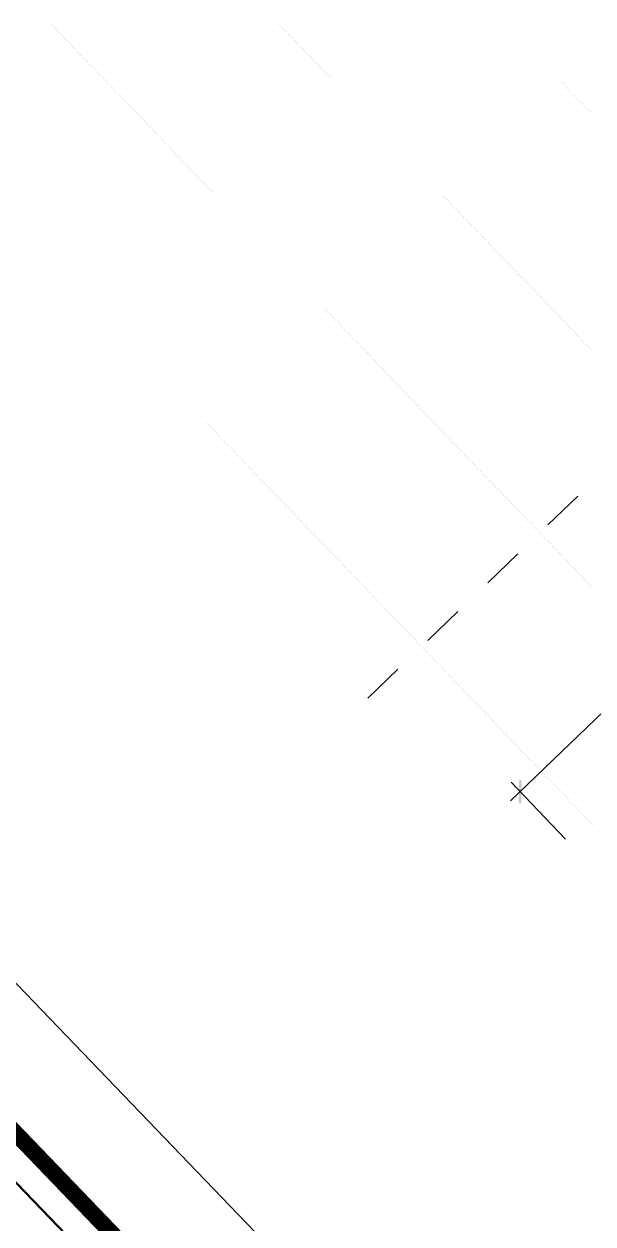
# Model space of a CAD drawing. Header units: metres. Extents: x 2687650.8 to 2687727.1, y 1234407.3 to 1234484.3.
# Drawn here: x 2687688.08 to 2687691.55, y 1234454.5 to 1234461.82 of the extents above; entities that cross this region are included whole.
import ezdxf

# ---------------------------------------------------------------- set-up
doc = ezdxf.new("R2010")
doc.units = ezdxf.units.M
for name, color, linetype in [('PDF_0', 7, 'Continuous'), ('PDF_A__BEML', 7, 'Continuous'), ('PDF_AV_01611-Parzelle', 7, 'Continuous'), ('PDF_E_BETON', 7, 'Continuous'), ('PDF_Ebene 2', 7, 'Continuous')]:
    doc.layers.add(name, color=color, linetype=linetype)
for name, color, linetype, true_color in [('PDF_060-Kataster_Hauptinfo.060', 7, 'Continuous', 0x7f7f7f), ('PDF_062_Bauten.062 Bauteilschraffuren', 7, 'Continuous', 0x7f7f7f), ('PDF__Parzellengrenze', 7, 'Continuous', 0x7f7f7f)]:
    doc.layers.add(name, color=color, linetype=linetype, true_color=true_color)

# ---------------------------------------------------------------- blocks, each defined once
blk = doc.blocks.new('A$C1c84ec86')
at = {"layer": 'PDF_0', "transparency": 33554559}
blk.add_hatch(color=256, dxfattribs=at).paths.add_polyline_path([(2520.15, 3173.57), (2519.09, 3172.52), (2529.04, 3162.57), (2530.1, 3163.63)])
at = {"layer": 'PDF_060-Kataster_Hauptinfo.060', "lineweight": 18}
blk.add_lwpolyline([(2574.76, 2801.88), (1044.17, 2801.88)], dxfattribs=at)
at = {"layer": 'PDF_062_Bauten.062 Bauteilschraffuren', "lineweight": 18}
blk.add_lwpolyline([(3332.75, 2138.08), (3333.6, 2121.57), (3358.36, 1523.6), (3376.14, 1092.22), (3376.35, 1092.22), (3414.46, 173.57), (465.04, 388.84), (483.03, 548.65), (515.84, 1009.24), (643.69, 2809.29), (760.11, 2801.88), (1044.17, 2801.88), (2574.76, 2801.88)], dxfattribs=at)
at = {"layer": 'PDF__Parzellengrenze', "lineweight": 18}
for points in [[(2418.97, 3331.06), (2418.97, 3331.06)], [(2418.97, 3292.96), (2418.97, 3318.36)], [(2418.97, 3280.26), (2418.97, 3280.26)], [(2418.97, 3242.16), (2418.97, 3267.56)], [(2418.97, 3229.46), (2418.97, 3229.46)], [(2418.97, 3191.35), (2418.97, 3216.76)], [(2418.97, 3178.65), (2418.97, 3178.65)], [(2418.97, 3140.55), (2418.97, 3165.95)]]:
    blk.add_lwpolyline(points, dxfattribs=at)
at = {"layer": 'PDF_A__BEML', "lineweight": 25}
for points in [[(2524.59, 3160.03), (2524.59, 3426.1)], [(2564.6, 3168.07), (2516.55, 3168.07)]]:
    blk.add_lwpolyline(points, dxfattribs=at)
at = {"layer": 'PDF_AV_01611-Parzelle', "lineweight": 0}
blk.add_lwpolyline([(2615.61, 2801.88, 9.95, 9.95, 0), (759.9, 2801.78, 9.95, 9.95, 0)], format="xyseb", dxfattribs=at)
at = {"layer": 'PDF_E_BETON', "lineweight": 18}
blk.add_lwpolyline([(659.99, 2865.38), (2670.43, 2865.38)], dxfattribs=at)
at = {"layer": 'PDF_E_BETON', "lineweight": 50}
blk.add_lwpolyline([(645.59, 2594.66), (645.59, 2781.14), (2584.5, 2781.14), (2583.23, 2589.79)], dxfattribs=at)
at = {"layer": 'PDF_Ebene 2', "lineweight": 20}
for points in [[(2230.37, 3486.21), (2230.37, 3486.21)], [(2231.43, 3486.21), (2231.43, 3486.21)], [(2232.49, 3486.21), (2232.49, 3486.21)], [(2233.55, 3486.21), (2233.55, 3486.21)], [(2234.39, 3486.21), (2234.39, 3486.21)], [(2235.45, 3486.21), (2235.45, 3486.21)], [(2236.51, 3486.21), (2236.51, 3486.21)], [(2237.36, 3486.21), (2237.36, 3486.21)], [(2238.41, 3486.21), (2238.41, 3486.21)], [(2239.47, 3486.21), (2239.47, 3486.21)], [(2240.53, 3486.21), (2240.53, 3486.21)], [(2241.38, 3486.21), (2241.38, 3486.21)], [(2242.44, 3486.21), (2242.44, 3486.21)], [(2243.49, 3486.21), (2243.49, 3486.21)], [(2244.55, 3486.21), (2244.55, 3486.21)], [(2245.4, 3486.21), (2245.4, 3486.21)], [(2246.46, 3486.21), (2246.46, 3486.21)], [(2247.52, 3486.21), (2247.52, 3486.21)], [(2248.36, 3486.21), (2248.36, 3486.21)], [(2249.42, 3486.21), (2249.42, 3486.21)], [(2250.48, 3486.21), (2250.48, 3486.21)], [(2251.54, 3486.21), (2251.54, 3486.21)], [(2252.38, 3486.21), (2252.38, 3486.21)], [(2253.44, 3486.21), (2253.44, 3486.21)], [(2254.5, 3486.21), (2254.5, 3486.21)], [(2255.35, 3486.21), (2255.35, 3486.21)], [(2256.41, 3486.21), (2256.41, 3486.21)], [(2257.46, 3486.21), (2257.46, 3486.21)], [(2085.8, 3386.3), (2085.8, 3386.3)], [(2086.65, 3386.3), (2086.65, 3386.3)], [(2087.71, 3386.3), (2087.71, 3386.3)], [(2088.76, 3386.3), (2088.76, 3386.3)], [(2089.61, 3386.3), (2089.61, 3386.3)], [(2090.67, 3386.3), (2090.67, 3386.3)], [(2091.73, 3386.3), (2091.73, 3386.3)], [(2092.79, 3386.3), (2092.79, 3386.3)], [(2093.63, 3386.3), (2093.63, 3386.3)], [(2094.69, 3386.3), (2094.69, 3386.3)], [(2095.75, 3386.3), (2095.75, 3386.3)], [(2096.81, 3386.3), (2096.81, 3386.3)], [(2097.65, 3386.3), (2097.65, 3386.3)], [(2098.71, 3386.3), (2098.71, 3386.3)], [(2099.77, 3386.3), (2099.77, 3386.3)], [(2100.62, 3386.3), (2100.62, 3386.3)], [(2101.68, 3386.3), (2101.68, 3386.3)], [(2102.73, 3386.3), (2102.73, 3386.3)], [(2103.79, 3386.3), (2103.79, 3386.3)], [(2104.64, 3386.3), (2104.64, 3386.3)], [(2105.7, 3386.3), (2105.7, 3386.3)], [(2106.76, 3386.3), (2106.76, 3386.3)], [(2107.6, 3386.3), (2107.6, 3386.3)], [(2108.66, 3386.3), (2108.66, 3386.3)], [(2109.72, 3386.3), (2109.72, 3386.3)], [(2110.78, 3386.3), (2110.78, 3386.3)], [(2111.62, 3386.3), (2111.62, 3386.3)], [(2112.68, 3386.3), (2112.68, 3386.3)], [(2113.74, 3386.3), (2113.74, 3386.3)], [(2114.8, 3386.3), (2114.8, 3386.3)], [(2115.65, 3386.3), (2115.65, 3386.3)], [(2116.7, 3386.3), (2116.7, 3386.3)], [(2117.76, 3386.3), (2117.76, 3386.3)], [(2118.61, 3386.3), (2118.61, 3386.3)], [(2119.67, 3386.3), (2119.67, 3386.3)], [(2120.73, 3386.3), (2120.73, 3386.3)], [(2121.78, 3386.3), (2121.78, 3386.3)], [(2122.63, 3386.3), (2122.63, 3386.3)], [(2123.69, 3386.3), (2123.69, 3386.3)], [(2124.75, 3386.3), (2124.75, 3386.3)], [(2125.81, 3386.3), (2125.81, 3386.3)], [(2126.65, 3386.3), (2126.65, 3386.3)], [(2127.71, 3386.3), (2127.71, 3386.3)], [(2128.77, 3386.3), (2128.77, 3386.3)], [(2129.62, 3386.3), (2129.62, 3386.3)], [(2130.67, 3386.3), (2130.67, 3386.3)], [(2230.37, 3386.09), (2230.37, 3386.09)], [(2231.43, 3386.09), (2231.43, 3386.09)], [(2232.49, 3386.09), (2232.49, 3386.09)], [(2233.55, 3386.09), (2233.55, 3386.09)], [(2234.39, 3386.09), (2234.39, 3386.09)], [(2235.45, 3386.09), (2235.45, 3386.09)], [(2236.51, 3386.09), (2236.51, 3386.09)], [(2237.36, 3386.09), (2237.36, 3386.09)], [(2238.41, 3386.09), (2238.41, 3386.09)], [(2239.47, 3386.09), (2239.47, 3386.09)], [(2240.53, 3386.09), (2240.53, 3386.09)], [(2241.38, 3386.09), (2241.38, 3386.09)], [(2242.44, 3386.09), (2242.44, 3386.09)], [(2243.49, 3386.09), (2243.49, 3386.09)], [(2244.55, 3386.09), (2244.55, 3386.09)], [(2245.4, 3386.09), (2245.4, 3386.09)], [(2246.46, 3386.09), (2246.46, 3386.09)], [(2247.52, 3386.09), (2247.52, 3386.09)], [(2248.36, 3386.09), (2248.36, 3386.09)], [(2249.42, 3386.09), (2249.42, 3386.09)], [(2250.48, 3386.09), (2250.48, 3386.09)], [(2251.54, 3386.09), (2251.54, 3386.09)], [(2252.38, 3386.09), (2252.38, 3386.09)], [(2253.44, 3386.09), (2253.44, 3386.09)], [(2254.5, 3386.09), (2254.5, 3386.09)], [(2255.35, 3386.09), (2255.35, 3386.09)], [(2256.41, 3386.09), (2256.41, 3386.09)], [(2257.46, 3386.09), (2257.46, 3386.09)], [(2258.52, 3386.09), (2258.52, 3386.09)], [(2259.37, 3386.09), (2259.37, 3386.09)], [(2260.43, 3386.09), (2260.43, 3386.09)], [(2261.49, 3386.09), (2261.49, 3386.09)], [(2262.54, 3386.09), (2262.54, 3386.09)], [(2263.39, 3386.09), (2263.39, 3386.09)], [(2264.45, 3386.09), (2264.45, 3386.09)], [(2265.51, 3386.09), (2265.51, 3386.09)], [(2266.35, 3386.09), (2266.35, 3386.09)], [(2267.41, 3386.09), (2267.41, 3386.09)], [(2268.47, 3386.09), (2268.47, 3386.09)], [(2269.53, 3386.09), (2269.53, 3386.09)], [(2270.38, 3386.09), (2270.38, 3386.09)], [(2271.44, 3386.09), (2271.44, 3386.09)], [(2272.49, 3386.09), (2272.49, 3386.09)], [(2273.55, 3386.09), (2273.55, 3386.09)], [(2274.4, 3386.09), (2274.4, 3386.09)], [(2275.46, 3386.09), (2275.46, 3386.09)], [(2276.52, 3386.09), (2276.52, 3386.09)], [(2277.36, 3386.09), (2277.36, 3386.09)], [(2278.42, 3386.09), (2278.42, 3386.09)], [(2279.48, 3386.09), (2279.48, 3386.09)], [(2280.54, 3386.09), (2280.54, 3386.09)], [(2281.38, 3386.09), (2281.38, 3386.09)], [(2282.44, 3386.09), (2282.44, 3386.09)], [(2283.5, 3386.09), (2283.5, 3386.09)], [(2284.56, 3386.09), (2284.56, 3386.09)], [(2285.41, 3386.09), (2285.41, 3386.09)], [(2286.46, 3386.09), (2286.46, 3386.09)], [(2287.52, 3386.09), (2287.52, 3386.09)], [(2288.37, 3386.09), (2288.37, 3386.09)], [(2289.43, 3386.09), (2289.43, 3386.09)], [(2290.49, 3386.09), (2290.49, 3386.09)], [(2291.54, 3386.09), (2291.54, 3386.09)], [(2292.39, 3386.09), (2292.39, 3386.09)], [(2293.45, 3386.09), (2293.45, 3386.09)], [(2294.51, 3386.09), (2294.51, 3386.09)], [(2295.57, 3386.09), (2295.57, 3386.09)], [(2296.41, 3386.09), (2296.41, 3386.09)], [(2297.47, 3386.09), (2297.47, 3386.09)], [(2298.53, 3386.09), (2298.53, 3386.09)], [(2299.38, 3386.09), (2299.38, 3386.09)], [(2300.43, 3386.09), (2300.43, 3386.09)], [(2301.49, 3386.09), (2301.49, 3386.09)], [(2302.55, 3386.09), (2302.55, 3386.09)], [(2303.4, 3386.09), (2303.4, 3386.09)], [(2304.46, 3386.09), (2304.46, 3386.09)], [(2305.51, 3386.09), (2305.51, 3386.09)], [(2306.57, 3386.09), (2306.57, 3386.09)], [(2307.42, 3386.09), (2307.42, 3386.09)], [(2308.48, 3386.09), (2308.48, 3386.09)], [(2309.54, 3386.09), (2309.54, 3386.09)], [(2310.38, 3386.09), (2310.38, 3386.09)], [(2311.44, 3386.09), (2311.44, 3386.09)], [(2312.5, 3386.09), (2312.5, 3386.09)], [(2313.56, 3386.09), (2313.56, 3386.09)], [(2314.4, 3386.09), (2314.4, 3386.09)], [(2315.46, 3386.09), (2315.46, 3386.09)], [(2316.52, 3386.09), (2316.52, 3386.09)], [(2317.37, 3386.09), (2317.37, 3386.09)], [(2318.43, 3386.09), (2318.43, 3386.09)], [(2319.48, 3386.09), (2319.48, 3386.09)], [(2320.54, 3386.09), (2320.54, 3386.09)], [(2321.39, 3386.09), (2321.39, 3386.09)], [(2322.45, 3386.09), (2322.45, 3386.09)], [(2323.51, 3386.09), (2323.51, 3386.09)], [(2324.56, 3386.09), (2324.56, 3386.09)], [(2325.41, 3386.09), (2325.41, 3386.09)], [(2326.47, 3386.09), (2326.47, 3386.09)], [(2327.53, 3386.09), (2327.53, 3386.09)], [(2328.37, 3386.09), (2328.37, 3386.09)], [(2329.43, 3386.09), (2329.43, 3386.09)], [(2330.49, 3386.09), (2330.49, 3386.09)], [(2331.55, 3386.09), (2331.55, 3386.09)], [(2332.4, 3386.09), (2332.4, 3386.09)], [(2333.45, 3386.09), (2333.45, 3386.09)], [(2334.51, 3386.09), (2334.51, 3386.09)], [(2335.57, 3386.09), (2335.57, 3386.09)], [(2336.42, 3386.09), (2336.42, 3386.09)], [(2337.48, 3386.09), (2337.48, 3386.09)], [(2338.53, 3386.09), (2338.53, 3386.09)], [(2339.38, 3386.09), (2339.38, 3386.09)], [(2340.44, 3386.09), (2340.44, 3386.09)], [(2341.5, 3386.09), (2341.5, 3386.09)], [(2342.56, 3386.09), (2342.56, 3386.09)], [(2343.4, 3386.09), (2343.4, 3386.09)], [(2344.46, 3386.09), (2344.46, 3386.09)], [(2345.52, 3386.09), (2345.52, 3386.09)], [(2346.58, 3386.09), (2346.58, 3386.09)], [(2347.42, 3386.09), (2347.42, 3386.09)], [(2348.48, 3386.09), (2348.48, 3386.09)], [(2349.54, 3386.09), (2349.54, 3386.09)], [(2350.39, 3386.09), (2350.39, 3386.09)], [(2351.45, 3386.09), (2351.45, 3386.09)], [(2352.5, 3386.09), (2352.5, 3386.09)], [(2353.56, 3386.09), (2353.56, 3386.09)], [(2354.41, 3386.09), (2354.41, 3386.09)], [(2355.47, 3386.09), (2355.47, 3386.09)], [(2356.53, 3386.09), (2356.53, 3386.09)], [(2357.58, 3386.09), (2357.58, 3386.09)], [(2358.43, 3386.09), (2358.43, 3386.09)], [(2359.49, 3386.09), (2359.49, 3386.09)], [(2360.55, 3386.09), (2360.55, 3386.09)], [(2361.39, 3386.09), (2361.39, 3386.09)], [(1989.7, 3286.18), (1989.7, 3286.18)], [(1990.76, 3286.18), (1990.76, 3286.18)], [(1991.61, 3286.18), (1991.61, 3286.18)], [(1992.67, 3286.18), (1992.67, 3286.18)], [(1993.72, 3286.18), (1993.72, 3286.18)], [(1994.78, 3286.18), (1994.78, 3286.18)], [(1995.63, 3286.18), (1995.63, 3286.18)], [(1996.69, 3286.18), (1996.69, 3286.18)], [(1997.75, 3286.18), (1997.75, 3286.18)], [(1998.8, 3286.18), (1998.8, 3286.18)], [(1999.65, 3286.18), (1999.65, 3286.18)], [(2000.71, 3286.18), (2000.71, 3286.18)], [(2001.77, 3286.18), (2001.77, 3286.18)], [(2002.61, 3286.18), (2002.61, 3286.18)], [(2003.67, 3286.18), (2003.67, 3286.18)], [(2004.73, 3286.18), (2004.73, 3286.18)], [(2005.79, 3286.18), (2005.79, 3286.18)], [(2006.64, 3286.18), (2006.64, 3286.18)], [(2007.69, 3286.18), (2007.69, 3286.18)], [(2008.75, 3286.18), (2008.75, 3286.18)], [(2009.6, 3286.18), (2009.6, 3286.18)], [(2010.66, 3286.18), (2010.66, 3286.18)], [(2011.72, 3286.18), (2011.72, 3286.18)], [(2012.77, 3286.18), (2012.77, 3286.18)], [(2013.62, 3286.18), (2013.62, 3286.18)], [(2014.68, 3286.18), (2014.68, 3286.18)], [(2015.74, 3286.18), (2015.74, 3286.18)], [(2016.8, 3286.18), (2016.8, 3286.18)], [(2017.64, 3286.18), (2017.64, 3286.18)], [(2018.7, 3286.18), (2018.7, 3286.18)], [(2019.76, 3286.18), (2019.76, 3286.18)], [(2020.61, 3286.18), (2020.61, 3286.18)], [(2021.66, 3286.18), (2021.66, 3286.18)], [(2022.72, 3286.18), (2022.72, 3286.18)], [(2023.78, 3286.18), (2023.78, 3286.18)], [(2024.63, 3286.18), (2024.63, 3286.18)], [(2025.69, 3286.18), (2025.69, 3286.18)], [(2026.74, 3286.18), (2026.74, 3286.18)], [(2027.8, 3286.18), (2027.8, 3286.18)], [(2028.65, 3286.18), (2028.65, 3286.18)], [(2029.71, 3286.18), (2029.71, 3286.18)], [(2030.77, 3286.18), (2030.77, 3286.18)], [(2031.61, 3286.18), (2031.61, 3286.18)], [(2032.67, 3286.18), (2032.67, 3286.18)], [(2033.73, 3286.18), (2033.73, 3286.18)], [(2034.79, 3286.18), (2034.79, 3286.18)], [(2035.63, 3286.18), (2035.63, 3286.18)], [(2036.69, 3286.18), (2036.69, 3286.18)], [(2037.75, 3286.18), (2037.75, 3286.18)], [(2038.6, 3286.18), (2038.6, 3286.18)], [(2039.66, 3286.18), (2039.66, 3286.18)], [(2040.71, 3286.18), (2040.71, 3286.18)], [(2041.77, 3286.18), (2041.77, 3286.18)], [(2042.62, 3286.18), (2042.62, 3286.18)], [(2043.68, 3286.18), (2043.68, 3286.18)], [(2044.74, 3286.18), (2044.74, 3286.18)], [(2045.79, 3286.18), (2045.79, 3286.18)], [(2046.64, 3286.18), (2046.64, 3286.18)], [(2047.7, 3286.18), (2047.7, 3286.18)], [(2048.76, 3286.18), (2048.76, 3286.18)], [(2049.6, 3286.18), (2049.6, 3286.18)], [(2050.66, 3286.18), (2050.66, 3286.18)], [(2051.72, 3286.18), (2051.72, 3286.18)], [(2052.78, 3286.18), (2052.78, 3286.18)], [(2053.63, 3286.18), (2053.63, 3286.18)], [(2054.68, 3286.18), (2054.68, 3286.18)], [(2055.74, 3286.18), (2055.74, 3286.18)], [(2056.8, 3286.18), (2056.8, 3286.18)], [(2057.65, 3286.18), (2057.65, 3286.18)], [(2058.71, 3286.18), (2058.71, 3286.18)], [(2059.76, 3286.18), (2059.76, 3286.18)], [(2060.61, 3286.18), (2060.61, 3286.18)], [(2061.67, 3286.18), (2061.67, 3286.18)], [(2062.73, 3286.18), (2062.73, 3286.18)], [(2063.79, 3286.18), (2063.79, 3286.18)], [(2064.63, 3286.18), (2064.63, 3286.18)], [(2065.69, 3286.18), (2065.69, 3286.18)], [(2066.75, 3286.18), (2066.75, 3286.18)], [(2067.81, 3286.18), (2067.81, 3286.18)], [(2068.65, 3286.18), (2068.65, 3286.18)], [(2069.71, 3286.18), (2069.71, 3286.18)], [(2070.77, 3286.18), (2070.77, 3286.18)], [(2071.62, 3286.18), (2071.62, 3286.18)], [(2072.68, 3286.18), (2072.68, 3286.18)], [(2073.73, 3286.18), (2073.73, 3286.18)], [(2074.79, 3286.18), (2074.79, 3286.18)], [(2075.64, 3286.18), (2075.64, 3286.18)], [(2076.7, 3286.18), (2076.7, 3286.18)], [(2077.76, 3286.18), (2077.76, 3286.18)], [(2078.6, 3286.18), (2078.6, 3286.18)], [(2079.66, 3286.18), (2079.66, 3286.18)], [(2080.72, 3286.18), (2080.72, 3286.18)], [(2081.78, 3286.18), (2081.78, 3286.18)], [(2082.63, 3286.18), (2082.63, 3286.18)], [(2083.68, 3286.18), (2083.68, 3286.18)], [(2084.74, 3286.18), (2084.74, 3286.18)], [(2085.8, 3286.18), (2085.8, 3286.18)], [(2086.65, 3286.18), (2086.65, 3286.18)], [(2087.71, 3286.18), (2087.71, 3286.18)], [(2088.76, 3286.18), (2088.76, 3286.18)], [(2089.61, 3286.18), (2089.61, 3286.18)], [(2090.67, 3286.18), (2090.67, 3286.18)], [(2091.73, 3286.18), (2091.73, 3286.18)], [(2092.79, 3286.18), (2092.79, 3286.18)], [(2093.63, 3286.18), (2093.63, 3286.18)], [(2094.69, 3286.18), (2094.69, 3286.18)], [(2095.75, 3286.18), (2095.75, 3286.18)], [(2096.81, 3286.18), (2096.81, 3286.18)], [(2097.65, 3286.18), (2097.65, 3286.18)], [(2098.71, 3286.18), (2098.71, 3286.18)], [(2099.77, 3286.18), (2099.77, 3286.18)], [(2100.62, 3286.18), (2100.62, 3286.18)], [(2101.68, 3286.18), (2101.68, 3286.18)], [(2102.73, 3286.18), (2102.73, 3286.18)], [(2103.79, 3286.18), (2103.79, 3286.18)], [(2104.64, 3286.18), (2104.64, 3286.18)], [(2105.7, 3286.18), (2105.7, 3286.18)], [(2106.76, 3286.18), (2106.76, 3286.18)], [(2107.6, 3286.18), (2107.6, 3286.18)], [(2108.66, 3286.18), (2108.66, 3286.18)], [(2109.72, 3286.18), (2109.72, 3286.18)], [(2110.78, 3286.18), (2110.78, 3286.18)], [(2111.62, 3286.18), (2111.62, 3286.18)], [(2112.68, 3286.18), (2112.68, 3286.18)], [(2113.74, 3286.18), (2113.74, 3286.18)], [(2114.8, 3286.18), (2114.8, 3286.18)], [(2115.65, 3286.18), (2115.65, 3286.18)], [(2116.7, 3286.18), (2116.7, 3286.18)], [(2117.76, 3286.18), (2117.76, 3286.18)], [(2118.61, 3286.18), (2118.61, 3286.18)], [(2119.67, 3286.18), (2119.67, 3286.18)], [(2120.73, 3286.18), (2120.73, 3286.18)], [(2121.78, 3286.18), (2121.78, 3286.18)], [(2122.63, 3286.18), (2122.63, 3286.18)], [(2123.69, 3286.18), (2123.69, 3286.18)], [(2124.75, 3286.18), (2124.75, 3286.18)], [(2125.81, 3286.18), (2125.81, 3286.18)], [(2126.65, 3286.18), (2126.65, 3286.18)], [(2127.71, 3286.18), (2127.71, 3286.18)], [(2128.77, 3286.18), (2128.77, 3286.18)], [(2129.62, 3286.18), (2129.62, 3286.18)], [(2130.67, 3286.18), (2130.67, 3286.18)], [(2230.37, 3286.18), (2230.37, 3286.18)], [(2231.43, 3286.18), (2231.43, 3286.18)], [(2232.49, 3286.18), (2232.49, 3286.18)], [(2233.55, 3286.18), (2233.55, 3286.18)], [(2234.39, 3286.18), (2234.39, 3286.18)], [(2235.45, 3286.18), (2235.45, 3286.18)], [(2236.51, 3286.18), (2236.51, 3286.18)], [(2237.36, 3286.18), (2237.36, 3286.18)], [(2238.41, 3286.18), (2238.41, 3286.18)], [(2239.47, 3286.18), (2239.47, 3286.18)], [(2240.53, 3286.18), (2240.53, 3286.18)], [(2241.38, 3286.18), (2241.38, 3286.18)], [(2242.44, 3286.18), (2242.44, 3286.18)], [(2243.49, 3286.18), (2243.49, 3286.18)], [(2244.55, 3286.18), (2244.55, 3286.18)], [(2245.4, 3286.18), (2245.4, 3286.18)], [(2246.46, 3286.18), (2246.46, 3286.18)], [(2247.52, 3286.18), (2247.52, 3286.18)], [(2248.36, 3286.18), (2248.36, 3286.18)], [(2249.42, 3286.18), (2249.42, 3286.18)], [(2250.48, 3286.18), (2250.48, 3286.18)], [(2251.54, 3286.18), (2251.54, 3286.18)], [(2252.38, 3286.18), (2252.38, 3286.18)], [(2253.44, 3286.18), (2253.44, 3286.18)], [(2254.5, 3286.18), (2254.5, 3286.18)], [(2255.35, 3286.18), (2255.35, 3286.18)], [(2256.41, 3286.18), (2256.41, 3286.18)], [(2257.46, 3286.18), (2257.46, 3286.18)], [(2258.52, 3286.18), (2258.52, 3286.18)], [(2259.37, 3286.18), (2259.37, 3286.18)], [(2260.43, 3286.18), (2260.43, 3286.18)], [(2261.49, 3286.18), (2261.49, 3286.18)], [(2262.54, 3286.18), (2262.54, 3286.18)], [(2263.39, 3286.18), (2263.39, 3286.18)], [(2264.45, 3286.18), (2264.45, 3286.18)], [(2265.51, 3286.18), (2265.51, 3286.18)], [(2266.35, 3286.18), (2266.35, 3286.18)], [(2267.41, 3286.18), (2267.41, 3286.18)], [(2268.47, 3286.18), (2268.47, 3286.18)], [(2269.53, 3286.18), (2269.53, 3286.18)], [(2270.38, 3286.18), (2270.38, 3286.18)], [(2271.44, 3286.18), (2271.44, 3286.18)], [(2272.49, 3286.18), (2272.49, 3286.18)], [(2273.55, 3286.18), (2273.55, 3286.18)], [(2274.4, 3286.18), (2274.4, 3286.18)], [(2275.46, 3286.18), (2275.46, 3286.18)], [(2276.52, 3286.18), (2276.52, 3286.18)], [(2277.36, 3286.18), (2277.36, 3286.18)], [(2278.42, 3286.18), (2278.42, 3286.18)], [(2279.48, 3286.18), (2279.48, 3286.18)], [(2280.54, 3286.18), (2280.54, 3286.18)], [(2281.38, 3286.18), (2281.38, 3286.18)], [(2282.44, 3286.18), (2282.44, 3286.18)], [(2283.5, 3286.18), (2283.5, 3286.18)], [(2284.56, 3286.18), (2284.56, 3286.18)], [(2285.41, 3286.18), (2285.41, 3286.18)], [(2286.46, 3286.18), (2286.46, 3286.18)], [(2287.52, 3286.18), (2287.52, 3286.18)], [(2288.37, 3286.18), (2288.37, 3286.18)], [(2289.43, 3286.18), (2289.43, 3286.18)], [(2290.49, 3286.18), (2290.49, 3286.18)], [(2291.54, 3286.18), (2291.54, 3286.18)], [(2292.39, 3286.18), (2292.39, 3286.18)], [(2293.45, 3286.18), (2293.45, 3286.18)], [(2294.51, 3286.18), (2294.51, 3286.18)], [(2295.57, 3286.18), (2295.57, 3286.18)], [(2296.41, 3286.18), (2296.41, 3286.18)], [(2297.47, 3286.18), (2297.47, 3286.18)], [(2298.53, 3286.18), (2298.53, 3286.18)], [(2299.38, 3286.18), (2299.38, 3286.18)], [(2300.43, 3286.18), (2300.43, 3286.18)], [(2301.49, 3286.18), (2301.49, 3286.18)], [(2302.55, 3286.18), (2302.55, 3286.18)], [(2303.4, 3286.18), (2303.4, 3286.18)], [(2304.46, 3286.18), (2304.46, 3286.18)], [(2305.51, 3286.18), (2305.51, 3286.18)], [(2306.57, 3286.18), (2306.57, 3286.18)], [(2307.42, 3286.18), (2307.42, 3286.18)], [(2308.48, 3286.18), (2308.48, 3286.18)], [(2309.54, 3286.18), (2309.54, 3286.18)], [(2310.38, 3286.18), (2310.38, 3286.18)], [(2311.44, 3286.18), (2311.44, 3286.18)], [(2312.5, 3286.18), (2312.5, 3286.18)], [(2313.56, 3286.18), (2313.56, 3286.18)], [(2314.4, 3286.18), (2314.4, 3286.18)], [(2315.46, 3286.18), (2315.46, 3286.18)], [(2316.52, 3286.18), (2316.52, 3286.18)], [(2317.37, 3286.18), (2317.37, 3286.18)], [(2318.43, 3286.18), (2318.43, 3286.18)], [(2319.48, 3286.18), (2319.48, 3286.18)], [(2320.54, 3286.18), (2320.54, 3286.18)], [(2321.39, 3286.18), (2321.39, 3286.18)], [(2322.45, 3286.18), (2322.45, 3286.18)], [(2323.51, 3286.18), (2323.51, 3286.18)], [(2324.56, 3286.18), (2324.56, 3286.18)], [(2325.41, 3286.18), (2325.41, 3286.18)], [(2326.47, 3286.18), (2326.47, 3286.18)], [(2327.53, 3286.18), (2327.53, 3286.18)], [(2328.37, 3286.18), (2328.37, 3286.18)], [(2329.43, 3286.18), (2329.43, 3286.18)], [(2330.49, 3286.18), (2330.49, 3286.18)], [(2331.55, 3286.18), (2331.55, 3286.18)], [(2332.4, 3286.18), (2332.4, 3286.18)], [(2333.45, 3286.18), (2333.45, 3286.18)], [(2334.51, 3286.18), (2334.51, 3286.18)], [(2335.57, 3286.18), (2335.57, 3286.18)], [(2336.42, 3286.18), (2336.42, 3286.18)], [(2337.48, 3286.18), (2337.48, 3286.18)], [(2338.53, 3286.18), (2338.53, 3286.18)], [(2339.38, 3286.18), (2339.38, 3286.18)], [(2340.44, 3286.18), (2340.44, 3286.18)], [(2341.5, 3286.18), (2341.5, 3286.18)], [(2342.56, 3286.18), (2342.56, 3286.18)], [(2343.4, 3286.18), (2343.4, 3286.18)], [(2344.46, 3286.18), (2344.46, 3286.18)], [(2345.52, 3286.18), (2345.52, 3286.18)], [(2346.58, 3286.18), (2346.58, 3286.18)], [(2347.42, 3286.18), (2347.42, 3286.18)], [(2348.48, 3286.18), (2348.48, 3286.18)], [(2349.54, 3286.18), (2349.54, 3286.18)], [(2350.39, 3286.18), (2350.39, 3286.18)], [(2351.45, 3286.18), (2351.45, 3286.18)], [(2352.5, 3286.18), (2352.5, 3286.18)], [(2353.56, 3286.18), (2353.56, 3286.18)], [(2354.41, 3286.18), (2354.41, 3286.18)], [(2355.47, 3286.18), (2355.47, 3286.18)], [(2356.53, 3286.18), (2356.53, 3286.18)], [(2357.58, 3286.18), (2357.58, 3286.18)], [(2358.43, 3286.18), (2358.43, 3286.18)], [(2359.49, 3286.18), (2359.49, 3286.18)], [(2360.55, 3286.18), (2360.55, 3286.18)], [(2361.39, 3286.18), (2361.39, 3286.18)], [(2362.45, 3286.18), (2362.45, 3286.18)], [(2363.51, 3286.18), (2363.51, 3286.18)], [(2364.57, 3286.18), (2364.57, 3286.18)], [(2365.42, 3286.18), (2365.42, 3286.18)], [(2366.48, 3286.18), (2366.48, 3286.18)], [(2367.53, 3286.18), (2367.53, 3286.18)], [(2368.59, 3286.18), (2368.59, 3286.18)], [(2369.44, 3286.18), (2369.44, 3286.18)], [(2370.5, 3286.18), (2370.5, 3286.18)], [(2371.56, 3286.18), (2371.56, 3286.18)], [(2372.4, 3286.18), (2372.4, 3286.18)], [(2373.46, 3286.18), (2373.46, 3286.18)], [(2374.52, 3286.18), (2374.52, 3286.18)], [(2375.58, 3286.18), (2375.58, 3286.18)], [(2376.42, 3286.18), (2376.42, 3286.18)], [(2377.48, 3286.18), (2377.48, 3286.18)], [(2378.54, 3286.18), (2378.54, 3286.18)], [(2379.39, 3286.18), (2379.39, 3286.18)], [(2380.45, 3286.18), (2380.45, 3286.18)], [(2381.5, 3286.18), (2381.5, 3286.18)], [(2382.56, 3286.18), (2382.56, 3286.18)], [(2383.41, 3286.18), (2383.41, 3286.18)], [(2384.47, 3286.18), (2384.47, 3286.18)], [(2385.53, 3286.18), (2385.53, 3286.18)], [(2386.58, 3286.18), (2386.58, 3286.18)], [(2387.43, 3286.18), (2387.43, 3286.18)], [(2388.49, 3286.18), (2388.49, 3286.18)], [(2389.55, 3286.18), (2389.55, 3286.18)], [(2390.39, 3286.18), (2390.39, 3286.18)], [(2391.45, 3286.18), (2391.45, 3286.18)], [(2392.51, 3286.18), (2392.51, 3286.18)], [(2393.57, 3286.18), (2393.57, 3286.18)], [(2394.42, 3286.18), (2394.42, 3286.18)], [(2395.47, 3286.18), (2395.47, 3286.18)], [(2396.53, 3286.18), (2396.53, 3286.18)], [(2397.59, 3286.18), (2397.59, 3286.18)], [(2398.44, 3286.18), (2398.44, 3286.18)], [(2399.5, 3286.18), (2399.5, 3286.18)], [(2400.55, 3286.18), (2400.55, 3286.18)], [(2401.4, 3286.18), (2401.4, 3286.18)], [(2402.46, 3286.18), (2402.46, 3286.18)], [(2403.52, 3286.18), (2403.52, 3286.18)], [(2404.58, 3286.18), (2404.58, 3286.18)], [(2405.42, 3286.18), (2405.42, 3286.18)], [(2406.48, 3286.18), (2406.48, 3286.18)], [(2407.54, 3286.18), (2407.54, 3286.18)], [(2408.6, 3286.18), (2408.6, 3286.18)], [(2409.44, 3286.18), (2409.44, 3286.18)], [(2410.5, 3286.18), (2410.5, 3286.18)], [(2411.56, 3286.18), (2411.56, 3286.18)], [(2412.41, 3286.18), (2412.41, 3286.18)], [(2413.47, 3286.18), (2413.47, 3286.18)], [(2414.52, 3286.18), (2414.52, 3286.18)], [(2415.58, 3286.18), (2415.58, 3286.18)], [(2416.43, 3286.18), (2416.43, 3286.18)], [(2417.49, 3286.18), (2417.49, 3286.18)], [(2418.55, 3286.18), (2418.55, 3286.18)], [(2419.6, 3286.18), (2419.6, 3286.18)], [(2420.45, 3286.18), (2420.45, 3286.18)], [(2421.51, 3286.18), (2421.51, 3286.18)], [(2422.57, 3286.18), (2422.57, 3286.18)], [(2423.41, 3286.18), (2423.41, 3286.18)], [(2424.47, 3286.18), (2424.47, 3286.18)], [(2425.53, 3286.18), (2425.53, 3286.18)], [(2426.59, 3286.18), (2426.59, 3286.18)], [(2427.44, 3286.18), (2427.44, 3286.18)], [(2428.49, 3286.18), (2428.49, 3286.18)], [(2429.55, 3286.18), (2429.55, 3286.18)], [(2430.61, 3286.18), (2430.61, 3286.18)], [(2431.46, 3286.18), (2431.46, 3286.18)], [(2432.52, 3286.18), (2432.52, 3286.18)], [(2433.57, 3286.18), (2433.57, 3286.18)], [(2434.42, 3286.18), (2434.42, 3286.18)], [(2435.48, 3286.18), (2435.48, 3286.18)], [(2436.54, 3286.18), (2436.54, 3286.18)], [(2437.6, 3286.18), (2437.6, 3286.18)], [(2438.44, 3286.18), (2438.44, 3286.18)], [(2439.5, 3286.18), (2439.5, 3286.18)], [(2440.56, 3286.18), (2440.56, 3286.18)], [(2441.41, 3286.18), (2441.41, 3286.18)], [(2442.46, 3286.18), (2442.46, 3286.18)], [(2443.52, 3286.18), (2443.52, 3286.18)], [(2444.58, 3286.18), (2444.58, 3286.18)], [(2445.43, 3286.18), (2445.43, 3286.18)], [(2446.49, 3286.18), (2446.49, 3286.18)], [(2447.54, 3286.18), (2447.54, 3286.18)], [(2448.6, 3286.18), (2448.6, 3286.18)], [(2449.45, 3286.18), (2449.45, 3286.18)], [(2450.51, 3286.18), (2450.51, 3286.18)], [(2451.57, 3286.18), (2451.57, 3286.18)], [(2452.41, 3286.18), (2452.41, 3286.18)], [(2453.47, 3286.18), (2453.47, 3286.18)], [(2454.53, 3286.18), (2454.53, 3286.18)], [(2455.59, 3286.18), (2455.59, 3286.18)], [(2456.43, 3286.18), (2456.43, 3286.18)], [(2457.49, 3286.18), (2457.49, 3286.18)], [(2458.55, 3286.18), (2458.55, 3286.18)], [(2459.61, 3286.18), (2459.61, 3286.18)], [(2460.46, 3286.18), (2460.46, 3286.18)], [(2461.52, 3286.18), (2461.52, 3286.18)], [(2462.57, 3286.18), (2462.57, 3286.18)], [(2463.42, 3286.18), (2463.42, 3286.18)], [(2464.48, 3286.18), (2464.48, 3286.18)], [(2465.54, 3286.18), (2465.54, 3286.18)], [(2230.37, 3186.06), (2230.37, 3186.06)], [(2231.43, 3186.06), (2231.43, 3186.06)], [(2232.49, 3186.06), (2232.49, 3186.06)], [(2233.55, 3186.06), (2233.55, 3186.06)], [(2234.39, 3186.06), (2234.39, 3186.06)], [(2235.45, 3186.06), (2235.45, 3186.06)], [(2236.51, 3186.06), (2236.51, 3186.06)], [(2237.36, 3186.06), (2237.36, 3186.06)], [(2238.41, 3186.06), (2238.41, 3186.06)], [(2239.47, 3186.06), (2239.47, 3186.06)], [(2240.53, 3186.06), (2240.53, 3186.06)], [(2241.38, 3186.06), (2241.38, 3186.06)], [(2242.44, 3186.06), (2242.44, 3186.06)], [(2243.49, 3186.06), (2243.49, 3186.06)], [(2244.55, 3186.06), (2244.55, 3186.06)], [(2245.4, 3186.06), (2245.4, 3186.06)], [(2246.46, 3186.06), (2246.46, 3186.06)], [(2247.52, 3186.06), (2247.52, 3186.06)], [(2248.36, 3186.06), (2248.36, 3186.06)], [(2249.42, 3186.06), (2249.42, 3186.06)], [(2250.48, 3186.06), (2250.48, 3186.06)], [(2251.54, 3186.06), (2251.54, 3186.06)], [(2252.38, 3186.06), (2252.38, 3186.06)], [(2253.44, 3186.06), (2253.44, 3186.06)], [(2254.5, 3186.06), (2254.5, 3186.06)], [(2255.35, 3186.06), (2255.35, 3186.06)], [(2256.41, 3186.06), (2256.41, 3186.06)], [(2257.46, 3186.06), (2257.46, 3186.06)], [(2258.52, 3186.06), (2258.52, 3186.06)], [(2259.37, 3186.06), (2259.37, 3186.06)], [(2260.43, 3186.06), (2260.43, 3186.06)], [(2261.49, 3186.06), (2261.49, 3186.06)], [(2262.54, 3186.06), (2262.54, 3186.06)], [(2263.39, 3186.06), (2263.39, 3186.06)], [(2264.45, 3186.06), (2264.45, 3186.06)], [(2265.51, 3186.06), (2265.51, 3186.06)], [(2266.35, 3186.06), (2266.35, 3186.06)], [(2267.41, 3186.06), (2267.41, 3186.06)], [(2268.47, 3186.06), (2268.47, 3186.06)], [(2269.53, 3186.06), (2269.53, 3186.06)], [(2270.38, 3186.06), (2270.38, 3186.06)], [(2271.44, 3186.06), (2271.44, 3186.06)], [(2272.49, 3186.06), (2272.49, 3186.06)], [(2273.55, 3186.06), (2273.55, 3186.06)], [(2274.4, 3186.06), (2274.4, 3186.06)], [(2275.46, 3186.06), (2275.46, 3186.06)], [(2276.52, 3186.06), (2276.52, 3186.06)], [(2277.36, 3186.06), (2277.36, 3186.06)], [(2278.42, 3186.06), (2278.42, 3186.06)], [(2279.48, 3186.06), (2279.48, 3186.06)], [(2280.54, 3186.06), (2280.54, 3186.06)], [(2281.38, 3186.06), (2281.38, 3186.06)], [(2282.44, 3186.06), (2282.44, 3186.06)], [(2283.5, 3186.06), (2283.5, 3186.06)], [(2284.56, 3186.06), (2284.56, 3186.06)], [(2285.41, 3186.06), (2285.41, 3186.06)], [(2286.46, 3186.06), (2286.46, 3186.06)], [(2287.52, 3186.06), (2287.52, 3186.06)], [(2288.37, 3186.06), (2288.37, 3186.06)], [(2289.43, 3186.06), (2289.43, 3186.06)], [(2290.49, 3186.06), (2290.49, 3186.06)], [(2291.54, 3186.06), (2291.54, 3186.06)], [(2292.39, 3186.06), (2292.39, 3186.06)], [(2293.45, 3186.06), (2293.45, 3186.06)], [(2294.51, 3186.06), (2294.51, 3186.06)], [(2295.57, 3186.06), (2295.57, 3186.06)], [(2296.41, 3186.06), (2296.41, 3186.06)], [(2297.47, 3186.06), (2297.47, 3186.06)], [(2298.53, 3186.06), (2298.53, 3186.06)], [(2299.38, 3186.06), (2299.38, 3186.06)], [(2300.43, 3186.06), (2300.43, 3186.06)], [(2301.49, 3186.06), (2301.49, 3186.06)], [(2302.55, 3186.06), (2302.55, 3186.06)], [(2303.4, 3186.06), (2303.4, 3186.06)], [(2304.46, 3186.06), (2304.46, 3186.06)], [(2305.51, 3186.06), (2305.51, 3186.06)], [(2306.57, 3186.06), (2306.57, 3186.06)], [(2307.42, 3186.06), (2307.42, 3186.06)], [(2308.48, 3186.06), (2308.48, 3186.06)], [(2309.54, 3186.06), (2309.54, 3186.06)], [(2310.38, 3186.06), (2310.38, 3186.06)], [(2311.44, 3186.06), (2311.44, 3186.06)], [(2312.5, 3186.06), (2312.5, 3186.06)], [(2313.56, 3186.06), (2313.56, 3186.06)], [(2314.4, 3186.06), (2314.4, 3186.06)], [(2315.46, 3186.06), (2315.46, 3186.06)], [(2316.52, 3186.06), (2316.52, 3186.06)], [(2317.37, 3186.06), (2317.37, 3186.06)], [(2318.43, 3186.06), (2318.43, 3186.06)], [(2319.48, 3186.06), (2319.48, 3186.06)], [(2320.54, 3186.06), (2320.54, 3186.06)], [(2321.39, 3186.06), (2321.39, 3186.06)], [(2322.45, 3186.06), (2322.45, 3186.06)], [(2323.51, 3186.06), (2323.51, 3186.06)], [(2324.56, 3186.06), (2324.56, 3186.06)], [(2325.41, 3186.06), (2325.41, 3186.06)], [(2326.47, 3186.06), (2326.47, 3186.06)], [(2327.53, 3186.06), (2327.53, 3186.06)], [(2328.37, 3186.06), (2328.37, 3186.06)], [(2329.43, 3186.06), (2329.43, 3186.06)], [(2330.49, 3186.06), (2330.49, 3186.06)], [(2331.55, 3186.06), (2331.55, 3186.06)], [(2332.4, 3186.06), (2332.4, 3186.06)], [(2333.45, 3186.06), (2333.45, 3186.06)], [(2334.51, 3186.06), (2334.51, 3186.06)], [(2335.57, 3186.06), (2335.57, 3186.06)], [(2336.42, 3186.06), (2336.42, 3186.06)], [(2337.48, 3186.06), (2337.48, 3186.06)], [(2338.53, 3186.06), (2338.53, 3186.06)], [(2339.38, 3186.06), (2339.38, 3186.06)], [(2340.44, 3186.06), (2340.44, 3186.06)], [(2341.5, 3186.06), (2341.5, 3186.06)], [(2342.56, 3186.06), (2342.56, 3186.06)], [(2343.4, 3186.06), (2343.4, 3186.06)], [(2344.46, 3186.06), (2344.46, 3186.06)], [(2345.52, 3186.06), (2345.52, 3186.06)], [(2346.58, 3186.06), (2346.58, 3186.06)], [(2347.42, 3186.06), (2347.42, 3186.06)], [(2348.48, 3186.06), (2348.48, 3186.06)], [(2349.54, 3186.06), (2349.54, 3186.06)], [(2350.39, 3186.06), (2350.39, 3186.06)], [(2351.45, 3186.06), (2351.45, 3186.06)], [(2352.5, 3186.06), (2352.5, 3186.06)], [(2353.56, 3186.06), (2353.56, 3186.06)], [(2354.41, 3186.06), (2354.41, 3186.06)], [(2355.47, 3186.06), (2355.47, 3186.06)], [(2356.53, 3186.06), (2356.53, 3186.06)], [(2357.58, 3186.06), (2357.58, 3186.06)], [(2358.43, 3186.06), (2358.43, 3186.06)], [(2359.49, 3186.06), (2359.49, 3186.06)], [(2360.55, 3186.06), (2360.55, 3186.06)], [(2361.39, 3186.06), (2361.39, 3186.06)], [(2362.45, 3186.06), (2362.45, 3186.06)], [(2363.51, 3186.06), (2363.51, 3186.06)], [(2364.57, 3186.06), (2364.57, 3186.06)], [(2365.42, 3186.06), (2365.42, 3186.06)], [(2366.48, 3186.06), (2366.48, 3186.06)], [(2367.53, 3186.06), (2367.53, 3186.06)], [(2368.59, 3186.06), (2368.59, 3186.06)], [(2369.44, 3186.06), (2369.44, 3186.06)], [(2370.5, 3186.06), (2370.5, 3186.06)], [(2371.56, 3186.06), (2371.56, 3186.06)], [(2372.4, 3186.06), (2372.4, 3186.06)], [(2373.46, 3186.06), (2373.46, 3186.06)], [(2374.52, 3186.06), (2374.52, 3186.06)], [(2375.58, 3186.06), (2375.58, 3186.06)], [(2376.42, 3186.06), (2376.42, 3186.06)], [(2377.48, 3186.06), (2377.48, 3186.06)], [(2378.54, 3186.06), (2378.54, 3186.06)], [(2379.39, 3186.06), (2379.39, 3186.06)], [(2380.45, 3186.06), (2380.45, 3186.06)], [(2381.5, 3186.06), (2381.5, 3186.06)], [(2382.56, 3186.06), (2382.56, 3186.06)], [(2383.41, 3186.06), (2383.41, 3186.06)], [(2384.47, 3186.06), (2384.47, 3186.06)], [(2385.53, 3186.06), (2385.53, 3186.06)], [(2386.58, 3186.06), (2386.58, 3186.06)], [(2387.43, 3186.06), (2387.43, 3186.06)], [(2388.49, 3186.06), (2388.49, 3186.06)], [(2389.55, 3186.06), (2389.55, 3186.06)], [(2390.39, 3186.06), (2390.39, 3186.06)], [(2391.45, 3186.06), (2391.45, 3186.06)], [(2392.51, 3186.06), (2392.51, 3186.06)], [(2393.57, 3186.06), (2393.57, 3186.06)], [(2394.42, 3186.06), (2394.42, 3186.06)], [(2395.47, 3186.06), (2395.47, 3186.06)], [(2396.53, 3186.06), (2396.53, 3186.06)], [(2397.59, 3186.06), (2397.59, 3186.06)], [(2398.44, 3186.06), (2398.44, 3186.06)], [(2399.5, 3186.06), (2399.5, 3186.06)], [(2400.55, 3186.06), (2400.55, 3186.06)], [(2401.4, 3186.06), (2401.4, 3186.06)], [(2402.46, 3186.06), (2402.46, 3186.06)], [(2403.52, 3186.06), (2403.52, 3186.06)], [(2404.58, 3186.06), (2404.58, 3186.06)], [(2405.42, 3186.06), (2405.42, 3186.06)], [(2406.48, 3186.06), (2406.48, 3186.06)], [(2407.54, 3186.06), (2407.54, 3186.06)], [(2408.6, 3186.06), (2408.6, 3186.06)], [(2409.44, 3186.06), (2409.44, 3186.06)], [(2410.5, 3186.06), (2410.5, 3186.06)], [(2411.56, 3186.06), (2411.56, 3186.06)], [(2412.41, 3186.06), (2412.41, 3186.06)], [(2413.47, 3186.06), (2413.47, 3186.06)], [(2414.52, 3186.06), (2414.52, 3186.06)], [(2415.58, 3186.06), (2415.58, 3186.06)], [(2416.43, 3186.06), (2416.43, 3186.06)], [(2417.49, 3186.06), (2417.49, 3186.06)], [(2418.55, 3186.06), (2418.55, 3186.06)], [(2419.6, 3186.06), (2419.6, 3186.06)], [(2420.45, 3186.06), (2420.45, 3186.06)], [(2421.51, 3186.06), (2421.51, 3186.06)], [(2422.57, 3186.06), (2422.57, 3186.06)], [(2423.41, 3186.06), (2423.41, 3186.06)], [(2424.47, 3186.06), (2424.47, 3186.06)], [(2425.53, 3186.06), (2425.53, 3186.06)], [(2426.59, 3186.06), (2426.59, 3186.06)], [(2427.44, 3186.06), (2427.44, 3186.06)], [(2428.49, 3186.06), (2428.49, 3186.06)], [(2429.55, 3186.06), (2429.55, 3186.06)], [(2430.61, 3186.06), (2430.61, 3186.06)], [(2431.46, 3186.06), (2431.46, 3186.06)], [(2432.52, 3186.06), (2432.52, 3186.06)], [(2433.57, 3186.06), (2433.57, 3186.06)], [(2434.42, 3186.06), (2434.42, 3186.06)], [(2435.48, 3186.06), (2435.48, 3186.06)], [(2436.54, 3186.06), (2436.54, 3186.06)], [(2437.6, 3186.06), (2437.6, 3186.06)], [(2438.44, 3186.06), (2438.44, 3186.06)], [(2439.5, 3186.06), (2439.5, 3186.06)], [(2440.56, 3186.06), (2440.56, 3186.06)], [(2441.41, 3186.06), (2441.41, 3186.06)], [(2442.46, 3186.06), (2442.46, 3186.06)], [(2443.52, 3186.06), (2443.52, 3186.06)], [(2444.58, 3186.06), (2444.58, 3186.06)], [(2445.43, 3186.06), (2445.43, 3186.06)], [(2446.49, 3186.06), (2446.49, 3186.06)], [(2447.54, 3186.06), (2447.54, 3186.06)], [(2448.6, 3186.06), (2448.6, 3186.06)], [(2449.45, 3186.06), (2449.45, 3186.06)], [(2450.51, 3186.06), (2450.51, 3186.06)], [(2451.57, 3186.06), (2451.57, 3186.06)], [(2452.41, 3186.06), (2452.41, 3186.06)], [(2453.47, 3186.06), (2453.47, 3186.06)], [(2454.53, 3186.06), (2454.53, 3186.06)], [(2455.59, 3186.06), (2455.59, 3186.06)], [(2456.43, 3186.06), (2456.43, 3186.06)], [(2457.49, 3186.06), (2457.49, 3186.06)], [(2458.55, 3186.06), (2458.55, 3186.06)], [(2459.61, 3186.06), (2459.61, 3186.06)], [(2460.46, 3186.06), (2460.46, 3186.06)], [(2461.52, 3186.06), (2461.52, 3186.06)], [(2462.57, 3186.06), (2462.57, 3186.06)], [(2463.42, 3186.06), (2463.42, 3186.06)], [(2464.48, 3186.06), (2464.48, 3186.06)], [(2465.54, 3186.06), (2465.54, 3186.06)], [(2466.6, 3186.06), (2466.6, 3186.06)], [(2467.44, 3186.06), (2467.44, 3186.06)], [(2468.5, 3186.06), (2468.5, 3186.06)], [(2469.56, 3186.06), (2469.56, 3186.06)], [(2470.62, 3186.06), (2470.62, 3186.06)], [(2471.46, 3186.06), (2471.46, 3186.06)], [(2472.52, 3186.06), (2472.52, 3186.06)], [(2473.58, 3186.06), (2473.58, 3186.06)], [(2474.43, 3186.06), (2474.43, 3186.06)], [(2475.49, 3186.06), (2475.49, 3186.06)], [(2476.54, 3186.06), (2476.54, 3186.06)], [(2477.6, 3186.06), (2477.6, 3186.06)], [(2478.45, 3186.06), (2478.45, 3186.06)], [(2479.51, 3186.06), (2479.51, 3186.06)], [(2480.57, 3186.06), (2480.57, 3186.06)], [(2481.62, 3186.06), (2481.62, 3186.06)], [(2482.47, 3186.06), (2482.47, 3186.06)], [(2483.53, 3186.06), (2483.53, 3186.06)], [(2484.59, 3186.06), (2484.59, 3186.06)], [(2485.43, 3186.06), (2485.43, 3186.06)], [(2486.49, 3186.06), (2486.49, 3186.06)], [(2487.55, 3186.06), (2487.55, 3186.06)], [(2488.61, 3186.06), (2488.61, 3186.06)], [(2489.46, 3186.06), (2489.46, 3186.06)], [(2490.51, 3186.06), (2490.51, 3186.06)], [(2491.57, 3186.06), (2491.57, 3186.06)], [(2492.63, 3186.06), (2492.63, 3186.06)], [(2493.48, 3186.06), (2493.48, 3186.06)], [(2494.54, 3186.06), (2494.54, 3186.06)], [(2495.59, 3186.06), (2495.59, 3186.06)], [(2496.44, 3186.06), (2496.44, 3186.06)], [(2497.5, 3186.06), (2497.5, 3186.06)], [(2498.56, 3186.06), (2498.56, 3186.06)], [(2499.62, 3186.06), (2499.62, 3186.06)], [(2500.46, 3186.06), (2500.46, 3186.06)], [(2501.52, 3186.06), (2501.52, 3186.06)], [(2502.58, 3186.06), (2502.58, 3186.06)], [(2503.43, 3186.06), (2503.43, 3186.06)], [(2504.48, 3186.06), (2504.48, 3186.06)], [(2505.54, 3186.06), (2505.54, 3186.06)], [(2506.6, 3186.06), (2506.6, 3186.06)], [(2507.45, 3186.06), (2507.45, 3186.06)], [(2508.51, 3186.06), (2508.51, 3186.06)], [(2509.56, 3186.06), (2509.56, 3186.06)], [(2510.62, 3186.06), (2510.62, 3186.06)], [(2511.47, 3186.06), (2511.47, 3186.06)], [(2512.53, 3186.06), (2512.53, 3186.06)], [(2513.59, 3186.06), (2513.59, 3186.06)], [(2514.43, 3186.06), (2514.43, 3186.06)], [(2515.49, 3186.06), (2515.49, 3186.06)], [(2516.55, 3186.06), (2516.55, 3186.06)], [(2517.61, 3186.06), (2517.61, 3186.06)], [(2518.45, 3186.06), (2518.45, 3186.06)], [(2519.51, 3186.06), (2519.51, 3186.06)], [(2520.57, 3186.06), (2520.57, 3186.06)], [(2521.63, 3186.06), (2521.63, 3186.06)], [(2522.48, 3186.06), (2522.48, 3186.06)], [(2523.53, 3186.06), (2523.53, 3186.06)], [(2524.59, 3186.06), (2524.59, 3186.06)], [(2525.44, 3186.06), (2525.44, 3186.06)], [(2526.5, 3186.06), (2526.5, 3186.06)], [(2527.56, 3186.06), (2527.56, 3186.06)], [(2528.61, 3186.06), (2528.61, 3186.06)], [(2529.46, 3186.06), (2529.46, 3186.06)], [(2530.52, 3186.06), (2530.52, 3186.06)], [(2531.58, 3186.06), (2531.58, 3186.06)], [(2532.64, 3186.06), (2532.64, 3186.06)], [(2533.48, 3186.06), (2533.48, 3186.06)], [(2534.54, 3186.06), (2534.54, 3186.06)], [(2535.6, 3186.06), (2535.6, 3186.06)], [(2536.45, 3186.06), (2536.45, 3186.06)], [(2537.5, 3186.06), (2537.5, 3186.06)], [(2538.56, 3186.06), (2538.56, 3186.06)], [(2539.62, 3186.06), (2539.62, 3186.06)], [(2540.47, 3186.06), (2540.47, 3186.06)], [(2541.53, 3186.06), (2541.53, 3186.06)], [(2542.58, 3186.06), (2542.58, 3186.06)], [(2543.64, 3186.06), (2543.64, 3186.06)], [(2544.49, 3186.06), (2544.49, 3186.06)], [(2545.55, 3186.06), (2545.55, 3186.06)], [(2546.61, 3186.06), (2546.61, 3186.06)], [(2547.45, 3186.06), (2547.45, 3186.06)], [(2548.51, 3186.06), (2548.51, 3186.06)], [(2549.57, 3186.06), (2549.57, 3186.06)], [(2550.63, 3186.06), (2550.63, 3186.06)], [(2551.48, 3186.06), (2551.48, 3186.06)], [(2552.53, 3186.06), (2552.53, 3186.06)], [(2553.59, 3186.06), (2553.59, 3186.06)], [(2554.44, 3186.06), (2554.44, 3186.06)], [(2555.5, 3186.06), (2555.5, 3186.06)], [(2556.56, 3186.06), (2556.56, 3186.06)], [(2557.61, 3186.06), (2557.61, 3186.06)], [(2558.46, 3186.06), (2558.46, 3186.06)], [(2559.52, 3186.06), (2559.52, 3186.06)], [(2560.58, 3186.06), (2560.58, 3186.06)], [(2561.64, 3186.06), (2561.64, 3186.06)], [(2562.48, 3186.06), (2562.48, 3186.06)], [(2563.54, 3186.06), (2563.54, 3186.06)], [(2564.6, 3186.06), (2564.6, 3186.06)], [(2565.45, 3186.06), (2565.45, 3186.06)], [(2566.5, 3186.06), (2566.5, 3186.06)], [(2567.56, 3186.06), (2567.56, 3186.06)], [(2568.62, 3186.06), (2568.62, 3186.06)], [(2569.47, 3186.06), (2569.47, 3186.06)]]:
    blk.add_lwpolyline(points, dxfattribs=at)

msp = doc.modelspace()

# ---------------------------------------------------------------- block references
at = {"xscale": 0.01, "yscale": 0.01, "zscale": 0.01, "rotation": 313.8734409291175}
msp.add_blockref('A$C1c84ec86', (2687650.7677, 1234453.3784), dxfattribs=at)

doc.saveas('drawing.dxf')
